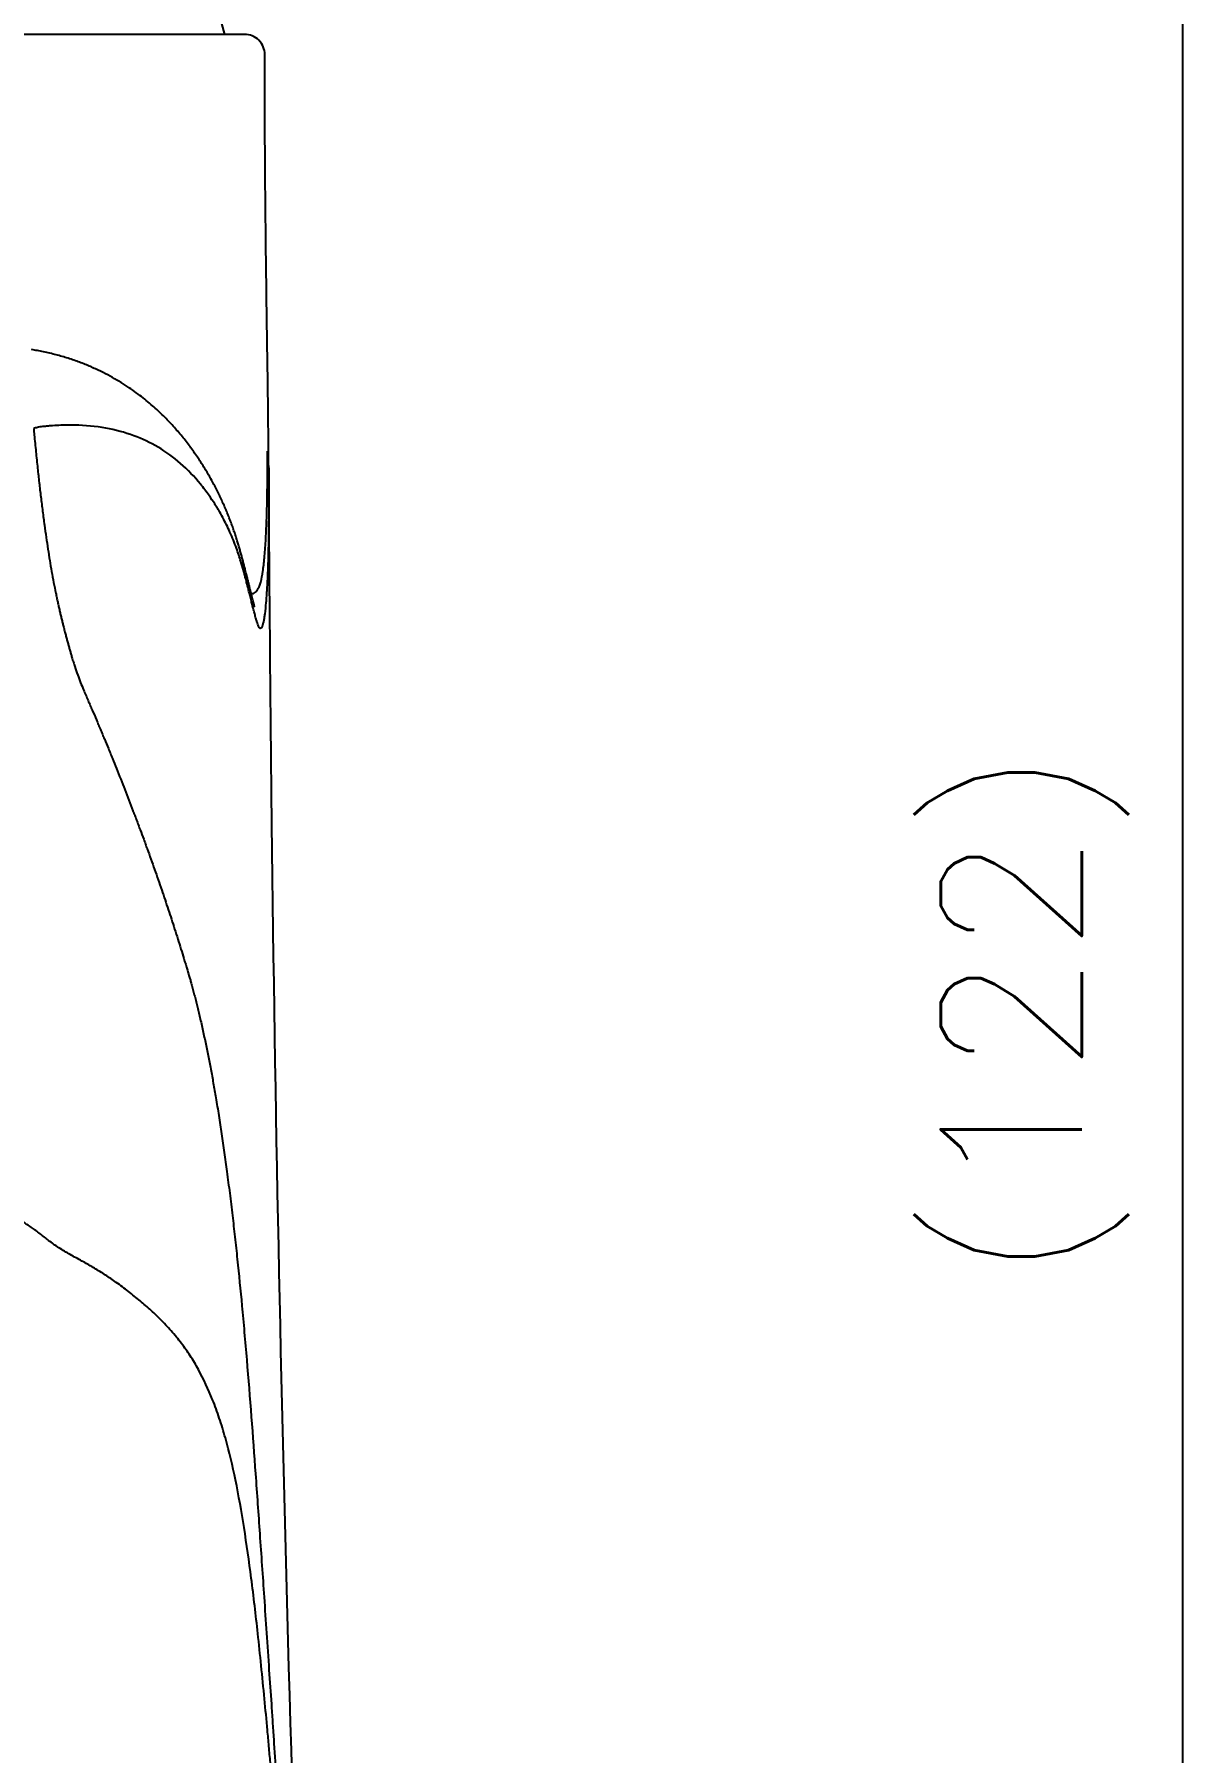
# Model space of a CAD drawing. Extents: x 8180 to 8774, y -5808 to -5388.
# Drawn here: x 8596.26 to 8624.74, y -5556.87 to -5514.24 of the extents above; entities that cross this region are included whole.
import ezdxf

# ---------------------------------------------------------------- set-up
doc = ezdxf.new("R2010")
doc.units = 0
doc.header["$LTSCALE"] = 7
doc.header["$MEASUREMENT"] = 0
doc.layers.get('0').update_dxf_attribs({"color": 2, "linetype": 'CONTINUOUS'})
doc.layers.add('DIM', color=2, linetype='CONTINUOUS')
doc.layers.add('Make2D 표시선', color=7, linetype='CONTINUOUS')
doc.styles.add('GHS', font='ROMANS.shx', dxfattribs={"bigfont": 'GHS.shx'})

msp = doc.modelspace()

# ---------------------------------------------------------------- linework, layer by layer
at = {"color": 7, "linetype": 'Continuous'}
msp.add_line((8602.075, -5524.992), (8602.075, -5524.995), dxfattribs=at)
for points in [[(8602.075, -5524.992), (8602.066, -5523.939), (8602.039, -5521.931), (8602.008, -5519.659), (8601.984, -5517.059), (8601.978, -5514.743)], [(8596.265, -5522.074), (8596.197, -5522.062)], [(8601.51, -5527.588), (8601.495, -5527.525), (8601.47, -5527.431), (8601.445, -5527.335), (8601.419, -5527.237), (8601.392, -5527.138), (8601.364, -5527.038), (8601.334, -5526.935), (8601.302, -5526.83), (8601.269, -5526.722), (8601.232, -5526.612), (8601.194, -5526.498), (8601.152, -5526.381), (8601.107, -5526.263), (8601.059, -5526.142), (8601.008, -5526.018), (8600.954, -5525.893), (8600.896, -5525.766), (8600.835, -5525.638), (8600.77, -5525.508), (8600.701, -5525.376), (8600.624, -5525.237), (8600.546, -5525.103), (8600.47, -5524.98), (8600.391, -5524.855), (8600.306, -5524.727), (8600.217, -5524.598), (8600.124, -5524.47), (8600.028, -5524.343), (8599.927, -5524.216), (8599.821, -5524.09), (8599.709, -5523.963), (8599.591, -5523.836), (8599.466, -5523.709), (8599.334, -5523.582), (8599.192, -5523.454), (8599.041, -5523.326), (8598.879, -5523.199), (8598.705, -5523.072), (8598.517, -5522.945), (8598.311, -5522.817), (8598.087, -5522.692), (8597.846, -5522.572), (8597.589, -5522.457), (8597.317, -5522.352), (8597.029, -5522.256), (8596.727, -5522.172), (8596.413, -5522.102), (8596.265, -5522.074)], [(8601.456, -5527.565), (8601.448, -5527.538), (8601.384, -5527.319), (8601.276, -5526.992), (8601.114, -5526.59), (8600.937, -5526.23), (8600.836, -5526.048), (8600.786, -5525.967), (8600.738, -5525.891), (8600.598, -5525.684), (8600.383, -5525.4), (8599.89, -5524.887), (8599.331, -5524.483), (8598.731, -5524.199), (8598.038, -5524.012), (8597.269, -5523.937), (8596.871, -5523.942), (8596.666, -5523.955), (8596.614, -5523.959), (8596.562, -5523.964), (8596.468, -5523.974), (8596.338, -5523.994), (8596.248, -5524.021)], [(8596.248, -5524.021), (8596.262, -5524.179), (8596.302, -5524.599), (8596.344, -5525.005), (8596.383, -5525.366), (8596.424, -5525.714), (8596.469, -5526.072), (8596.514, -5526.416), (8596.557, -5526.72), (8596.601, -5527.012), (8596.646, -5527.295), (8596.692, -5527.565), (8596.743, -5527.842), (8596.795, -5528.103), (8596.819, -5528.217), (8596.843, -5528.327), (8596.866, -5528.435), (8596.89, -5528.54), (8596.914, -5528.641), (8596.938, -5528.741), (8596.962, -5528.838), (8596.986, -5528.933), (8597, -5528.988), (8597.014, -5529.042), (8597.041, -5529.148), (8597.054, -5529.195), (8597.066, -5529.242), (8597.079, -5529.289), (8597.092, -5529.335), (8597.118, -5529.429), (8597.131, -5529.475), (8597.144, -5529.521), (8597.157, -5529.566), (8597.17, -5529.61), (8597.196, -5529.698), (8597.214, -5529.756), (8597.232, -5529.814), (8597.25, -5529.871), (8597.267, -5529.926), (8597.339, -5530.136), (8597.411, -5530.328), (8597.482, -5530.502), (8597.54, -5530.636), (8597.598, -5530.768), (8597.649, -5530.888), (8597.701, -5531.008), (8597.802, -5531.246), (8597.852, -5531.365), (8597.902, -5531.484), (8597.952, -5531.603), (8598.001, -5531.722), (8598.1, -5531.96), (8598.15, -5532.084), (8598.201, -5532.208), (8598.301, -5532.455), (8598.508, -5532.978), (8598.61, -5533.239), (8598.71, -5533.501), (8598.755, -5533.619), (8598.8, -5533.737), (8598.845, -5533.856), (8598.889, -5533.974), (8598.976, -5534.21), (8599.019, -5534.328), (8599.062, -5534.447), (8599.155, -5534.702), (8599.245, -5534.959), (8599.335, -5535.215), (8599.423, -5535.471), (8599.585, -5535.954), (8599.743, -5536.438), (8599.822, -5536.685), (8599.9, -5536.933), (8599.973, -5537.171), (8600.009, -5537.29), (8600.046, -5537.409), (8600.099, -5537.591), (8600.126, -5537.683), (8600.152, -5537.777), (8600.17, -5537.841), (8600.187, -5537.905), (8600.222, -5538.036), (8600.257, -5538.171), (8600.291, -5538.307), (8600.325, -5538.447), (8600.359, -5538.588), (8600.397, -5538.747), (8600.433, -5538.909), (8600.506, -5539.243), (8600.541, -5539.407), (8600.575, -5539.575), (8600.607, -5539.74), (8600.639, -5539.909), (8600.702, -5540.258), (8600.765, -5540.621), (8600.837, -5541.061), (8600.908, -5541.52), (8600.974, -5541.979), (8601.039, -5542.455), (8601.108, -5542.988), (8601.175, -5543.542), (8601.237, -5544.075), (8601.296, -5544.627), (8601.411, -5545.78), (8601.471, -5546.44), (8601.53, -5547.123), (8601.748, -5549.953), (8601.853, -5551.441), (8601.961, -5553.01), (8602.021, -5553.901), (8602.083, -5554.817), (8602.141, -5555.664), (8602.17, -5556.095), (8602.199, -5556.531), (8602.26, -5557.417), (8602.322, -5558.321), (8602.462, -5560.365), (8602.527, -5561.337), (8602.593, -5562.328), (8602.662, -5563.391), (8602.73, -5564.473), (8602.792, -5565.481), (8602.853, -5566.504), (8602.975, -5568.641), (8603.037, -5569.802), (8603.099, -5570.98), (8603.154, -5572.08), (8603.209, -5573.194), (8603.317, -5575.49), (8603.391, -5577.121)], [(8602.047, -5524.858), (8602.048, -5524.579)], [(8602.075, -5524.995), (8602.076, -5525.258), (8602.077, -5525.95), (8602.072, -5526.578), (8602.063, -5527.135), (8602.049, -5527.603), (8602.03, -5528.002), (8602.006, -5528.347), (8601.978, -5528.614), (8601.963, -5528.716), (8601.947, -5528.801), (8601.929, -5528.875), (8601.92, -5528.904), (8601.911, -5528.929), (8601.894, -5528.961), (8601.876, -5528.977), (8601.867, -5528.979), (8601.858, -5528.976), (8601.847, -5528.967), (8601.837, -5528.954), (8601.82, -5528.922), (8601.803, -5528.879), (8601.77, -5528.773), (8601.763, -5528.746), (8601.752, -5528.707), (8601.736, -5528.65), (8601.721, -5528.593), (8601.706, -5528.537), (8601.691, -5528.48), (8601.672, -5528.403), (8601.646, -5528.3)], [(8602.043, -5525.387), (8602.046, -5525.069), (8602.047, -5524.858)], [(8603.391, -5577.121), (8603.37, -5576.65), (8602.579, -5554.756), (8602.155, -5533.847), (8602.075, -5524.995)], [(8601.641, -5528.117), (8601.672, -5528.116), (8601.725, -5528.099), (8601.769, -5528.063), (8601.808, -5528.008), (8601.844, -5527.929), (8601.877, -5527.829), (8601.931, -5527.562), (8601.952, -5527.405), (8601.971, -5527.227), (8601.987, -5527.03), (8602.001, -5526.814), (8602.024, -5526.308), (8602.039, -5525.723), (8602.043, -5525.387)], [(8601.536, -5527.864), (8601.507, -5527.753), (8601.456, -5527.565)], [(8601.731, -5528.454), (8601.723, -5528.427), (8601.703, -5528.352), (8601.682, -5528.277), (8601.666, -5528.213), (8601.647, -5528.142), (8601.627, -5528.059), (8601.606, -5527.974), (8601.585, -5527.887), (8601.563, -5527.799), (8601.541, -5527.71), (8601.518, -5527.618), (8601.51, -5527.588)], [(8601.611, -5528.157), (8601.586, -5528.06), (8601.557, -5527.946), (8601.536, -5527.864)], [(8601.646, -5528.3), (8601.614, -5528.172), (8601.611, -5528.157)], [(8603.383, -5577.122), (8603.311, -5575.578), (8603.201, -5573.302), (8603.145, -5572.199), (8603.088, -5571.111), (8603.025, -5569.947), (8602.96, -5568.801), (8602.834, -5566.699), (8602.77, -5565.696), (8602.705, -5564.71), (8602.633, -5563.654), (8602.56, -5562.622), (8602.489, -5561.665), (8602.418, -5560.731), (8602.261, -5558.788), (8602.189, -5557.939), (8602.117, -5557.114), (8602.081, -5556.711), (8602.045, -5556.314), (8601.972, -5555.537), (8601.89, -5554.707), (8601.806, -5553.912), (8601.643, -5552.539), (8601.464, -5551.282), (8601.252, -5550.104), (8601.001, -5549.06), (8600.851, -5548.567), (8600.683, -5548.112), (8600.331, -5547.362), (8600.13, -5547.026), (8599.911, -5546.716), (8599.658, -5546.407), (8599.389, -5546.119), (8599.126, -5545.869), (8598.852, -5545.634), (8598.559, -5545.399), (8598.258, -5545.177), (8597.993, -5544.998), (8597.72, -5544.831), (8597.583, -5544.75), (8597.444, -5544.672), (8597.299, -5544.593), (8597.156, -5544.514), (8596.873, -5544.342), (8596.742, -5544.253), (8596.618, -5544.161), (8596.512, -5544.077), (8596.405, -5543.995), (8596.298, -5543.915), (8596.19, -5543.838), (8596.081, -5543.764), (8596.027, -5543.728), (8595.973, -5543.693), (8595.897, -5543.639), (8595.827, -5543.583), (8595.705, -5543.466), (8595.64, -5543.381), (8595.587, -5543.291), (8595.485, -5543.108), (8595.373, -5542.92), (8595.257, -5542.733), (8595.022, -5542.369), (8594.776, -5542.008), (8594.641, -5541.818), (8594.505, -5541.627), (8594.362, -5541.438), (8594.215, -5541.252), (8594.146, -5541.166), (8594.077, -5541.079), (8593.939, -5540.906), (8593.869, -5540.82), (8593.798, -5540.734), (8593.726, -5540.648), (8593.652, -5540.563), (8593.486, -5540.375), (8593.318, -5540.188), (8592.971, -5539.815), (8592.803, -5539.639), (8592.718, -5539.552), (8592.631, -5539.465), (8592.461, -5539.298), (8592.375, -5539.214), (8592.288, -5539.131), (8592.201, -5539.048), (8592.114, -5538.965), (8591.935, -5538.8), (8591.843, -5538.717), (8591.751, -5538.635), (8591.661, -5538.536), (8591.602, -5538.418), (8591.578, -5538.232), (8591.581, -5538.002), (8591.57, -5537.921)]]:
    msp.add_spline(points, degree=3, dxfattribs=at)
at = {"layer": 'DIM'}
msp.add_line((8624.74, -5480.872), (8624.74, -5596.243), dxfattribs=at)
at = {"layer": 'Make2D 표시선'}
for p, q in [((8600.443, -5512.243), (8600.978, -5514.243)), ((8601.478, -5514.243), (8557.479, -5514.243))]:
    msp.add_line(p, q, dxfattribs=at)
msp.add_arc((8601.478, -5514.743), 0.5, 359.9708, 89.9994, dxfattribs=at)

# ---------------------------------------------------------------- texts
at = {"layer": 'DIM', "insert": (8621.073, -5538.557), "char_height": 3.5, "attachment_point": 5, "rotation": 90, "style": 'GHS'}
msp.add_mtext('\\A1;(122)', dxfattribs=at)

doc.saveas('drawing.dxf')
